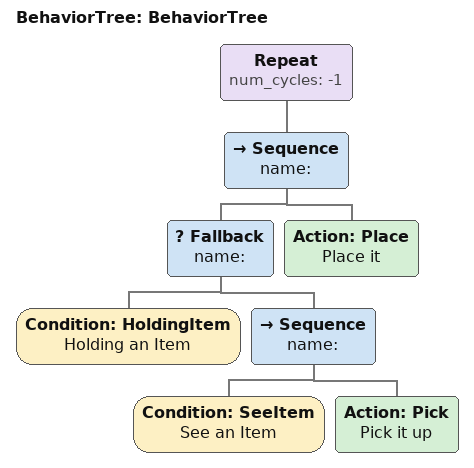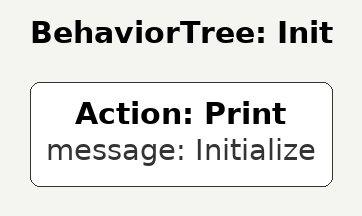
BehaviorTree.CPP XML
<root main_tree_to_execute="BehaviorTree">
    <BehaviorTree ID="BehaviorTree">
        <Repeat num_cycles="-1">
            <Sequence name="">
                <Fallback name="">
                    <Condition ID="HoldingItem" name="Holding an Item"/>
                    <Sequence name="">
                        <Condition ID="SeeItem" name="See an Item"/>
                        <Action ID="Pick" name="Pick it up"/>
                    </Sequence>
                </Fallback>
                <Action ID="Place" name="Place it"/>
            </Sequence>
        </Repeat>
    </BehaviorTree>
    <BehaviorTree ID="Init">
        <Action ID="Print" message="Initialize"/>
    </BehaviorTree>
</root>
